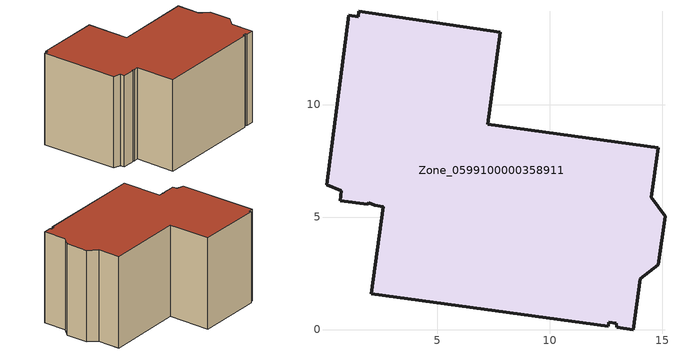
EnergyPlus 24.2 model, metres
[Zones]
Zone_0599100000358911
 floor ground (C_G): 2.23,5.52 1.96,5.63 1.91,5.56 0.69,5.73 0.73,6.17 0.08,6.45 1.08,13.98 1.5,13.9 1.52,14.14 7.8,13.21 7.25,9.12 14.82,8.09 14.51,5.89 15.13,5.04 14.84,2.88 14.03,2.26 13.72,0 12.99,0.1 12.96,0.28 12.62,0.32 12.6,0.15 2.08,1.6 2.6,5.46 z2.95
 wall outside (C_F): 14.03,2.26 14.84,2.88 15.13,5.04 14.51,5.89 14.82,8.09 7.25,9.12 7.8,13.21 1.52,14.14 1.5,13.9 1.08,13.98 0.08,6.45 0.73,6.17 0.69,5.73 1.91,5.56 1.96,5.63 2.23,5.52 2.6,5.46 2.08,1.6 12.6,0.15 12.62,0.32 12.96,0.28 12.99,0.1 13.72,0 14.03,2.26 z2.95:12.02
 roof outside (C_R): 1.96,5.63 2.23,5.52 2.6,5.46 2.08,1.6 12.6,0.15 12.62,0.32 12.96,0.28 12.99,0.1 13.72,0 14.03,2.26 14.84,2.88 15.13,5.04 14.51,5.89 14.82,8.09 7.25,9.12 7.8,13.21 1.52,14.14 1.5,13.9 1.08,13.98 0.08,6.45 0.73,6.17 0.69,5.73 1.91,5.56 z12.02
[BUILDING]
Pand.0599100000358911: North Axis=0; Terrain=City; Loads Convergence Tolerance Value=0.04; Temperature Convergence Tolerance Value=0.4; Solar Distribution=FullExterior; Maximum Number of Warmup Days=25; Minimum Number of Warmup Days=1
[Site:Location]
Rotterdam.The.Hague.AP_ZH_NLD Design_Conditions: Latitude=51.96; Longitude=4.45; Time Zone=1; Elevation=-4.5
[SITE:GROUNDTEMPERATURE:BUILDINGSURFACE]
18, 18, 18, 18, 18, 18, 18, 18, 18, 18, 18, 18
[MATERIAL] Thermal Absorptance=0.9; Solar Absorptance=0.7; Visible Absorptance=0.7
Name | Roughness | Thickness | Conductivity | Density | Specific Heat
G.D.1992-2005 | MediumSmooth | 0.15 | 0.06 | 540 | 1210
F.D.1992-2005 | Rough | 0.3 | 0.12 | 1920 | 840
R.D.1992-2005 | MediumRough | 0.2 | 0.08 | 1500 | 1000
[CONSTRUCTION]
C_G: G.D.1992-2005
C_F: F.D.1992-2005
C_R: R.D.1992-2005
[ZONE]
Zone_0599100000358911: Type=1; Multiplier=1; Ceiling Height=Autocalculate; Volume=Autocalculate; Floor Area=autocalculate; Part of Total Floor Area=Yes
[ZONEINFILTRATION:DESIGNFLOWRATE]
Infil_Zone_0599100000358911: Zone or ZoneList or Space or SpaceList=Zone_0599100000358911; Schedule=AlwaysOn; Design Flow Rate Calculation Method=Flow/Area; Flow Rate per Floor Area=0.0021; Constant Term Coefficient=1; Temperature Term Coefficient=0; Velocity Term Coefficient=0; Velocity Squared Term Coefficient=0
[HVACTEMPLATE:ZONE:IDEALLOADSAIRSYSTEM]
Zone_0599100000358911: Maximum Heating Supply Air Temperature=50; Minimum Cooling Supply Air Temperature=13; Maximum Heating Supply Air Humidity Ratio=0.0156; Minimum Cooling Supply Air Humidity Ratio=0.0077; Heating Limit=NoLimit; Cooling Limit=NoLimit; Dehumidification Control Type=ConstantSensibleHeatRatio; Cooling Sensible Heat Ratio=0.7; Dehumidification Setpoint=60; Humidification Control Type=None; Humidification Setpoint=30; Outdoor Air Method=None; Outdoor Air Flow Rate per Person=0.00944; Outdoor Air Flow Rate per Zone Floor Area=0; Outdoor Air Flow Rate per Zone=0; Demand Controlled Ventilation Type=None; Outdoor Air Economizer Type=NoEconomizer; Heat Recovery Type=None; Sensible Heat Recovery Effectiveness=0.7; Latent Heat Recovery Effectiveness=0.65
[ZONECONTROL:THERMOSTAT]
ThermostatControl_Zone_0599100000358911: Zone or ZoneList=Zone_0599100000358911; Control Type Schedule=DualSetpointControlType; Control 1=Thermostat_Zone_0599100000358911; Temperature Difference Between Cutout And Setpoint=0
[THERMOSTATSETPOINT:DUALSETPOINT]
Thermostat_Zone_0599100000358911: Heating Setpoint Temperature Schedule=HeatingSetpoint_Zone_0599100000358911; Cooling Setpoint Temperature Schedule=CoolingSetpoint_Zone_0599100000358911
[SCHEDULE:COMPACT]
HeatingSetpoint_Zone_0599100000358911: Through: 12/31, For: AllDays, Until: 24:00, 21
CoolingSetpoint_Zone_0599100000358911: Through: 12/31, For: AllDays, Until: 24:00, 24
DualSetpointControlType: Through: 12/31, For: AllDays, Until: 24:00, 4
AlwaysOn: Through: 12/31, For: AllDays, Until: 24:00, 1
